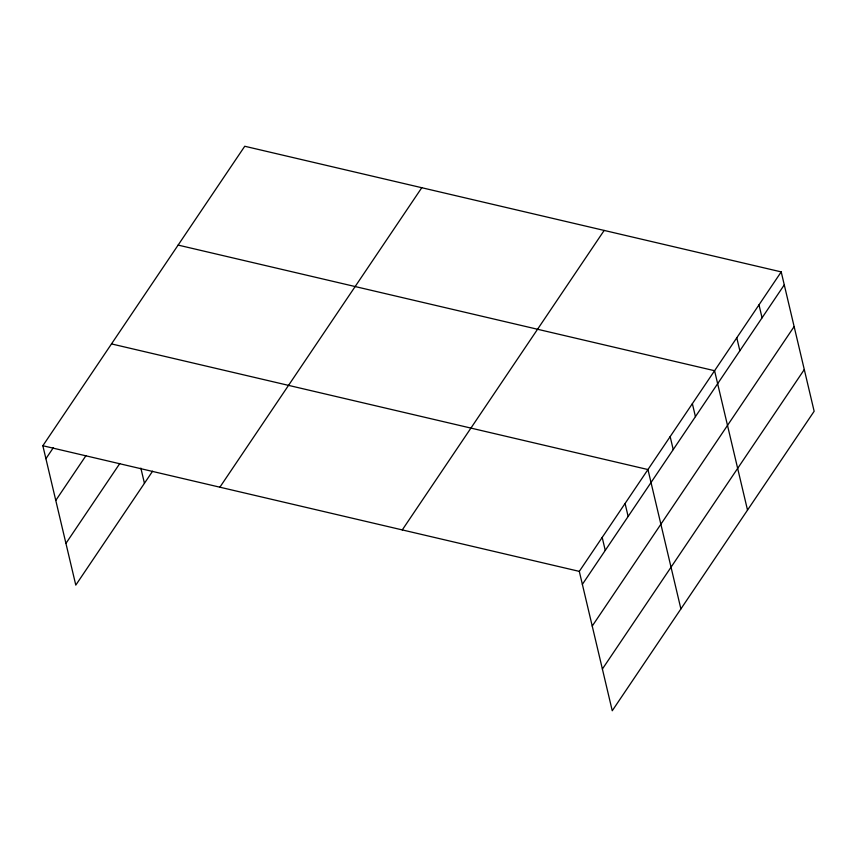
<?xml version="1.0" encoding="UTF-8"?>
<svg xmlns="http://www.w3.org/2000/svg" width="857" height="857" viewBox="0 0 857 857"><rect width="100%" height="100%" fill="white"/><g stroke="black" fill="none" stroke-linecap="round" stroke-linejoin="round"><path stroke-width="1.29" d="M152.589 471.2L75.791 585.106L42.85 445.736L244.748 146.258L781.209 271.894L814.15 411.264L612.252 710.742L579.3 571.373L781.209 271.894M45.914 458.709L53.295 447.761M55.78 500.424L86.043 455.538M65.935 543.392L119.819 463.476M219.885 487.194L421.783 187.715M402.276 529.915L604.174 230.437M582.374 584.345L784.273 284.867M592.23 626.06L794.128 326.581M602.385 669.028L804.294 369.549M178.127 245.091L714.577 370.717L747.518 510.086M111.496 343.914L647.956 469.55L680.897 608.92M42.85 445.736L579.3 571.373M758.991 304.835L762.066 317.808M736.784 337.776L739.859 350.749M692.37 403.668L695.434 416.641M670.163 436.609L673.227 449.582M625.074 503.488L628.138 516.46M602.192 537.435L605.256 550.408M140.859 468.115L144.437 483.284"/></g></svg>
